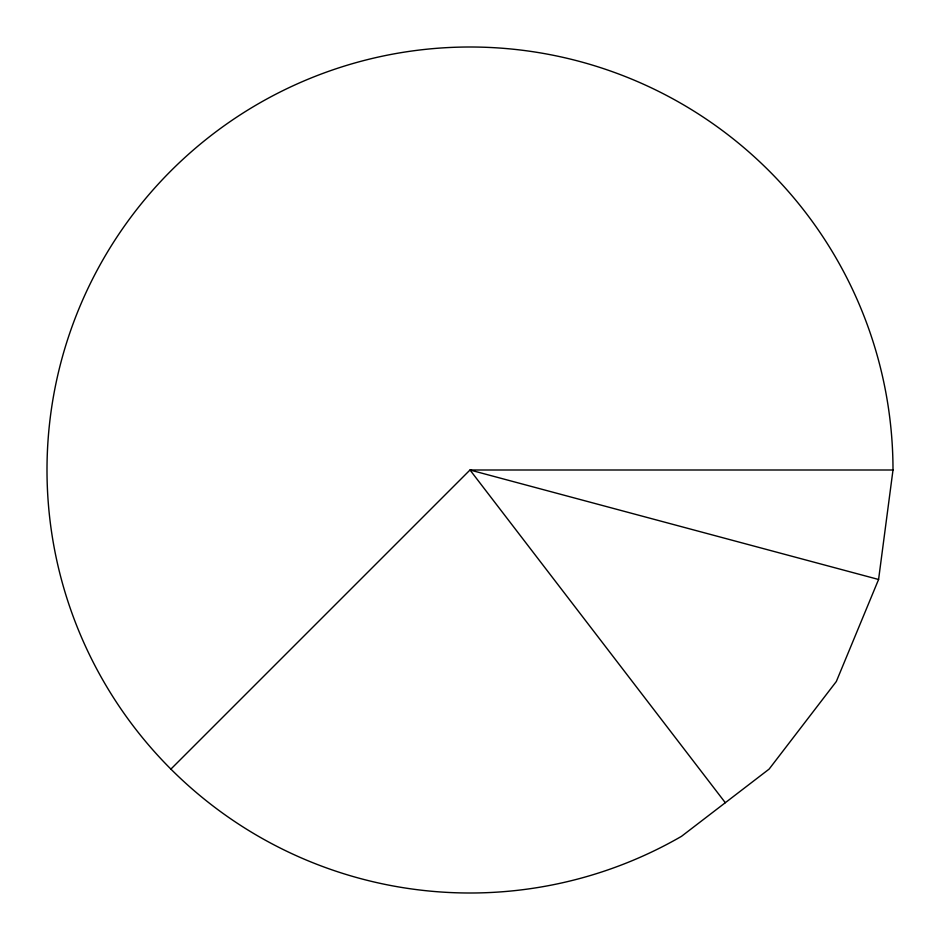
<?xml version="1.0" encoding="UTF-8"?>
<svg xmlns="http://www.w3.org/2000/svg" width="940" height="940" viewBox="0 0 940 940"><rect width="100%" height="100%" fill="white"/><g stroke="black" fill="none" stroke-linecap="round" stroke-linejoin="round"><path stroke-width="1.41" d="M878.583 579.475L893 470A423 423 0 0 0 396.551 53.427A423 423 0 0 0 72.509 614.678A423 423 0 0 0 681.5 836.33L769.108 769.108L836.33 681.5L878.583 579.475L470 470L170.892 769.108M893 470L470 470L725.304 802.713"/></g></svg>
